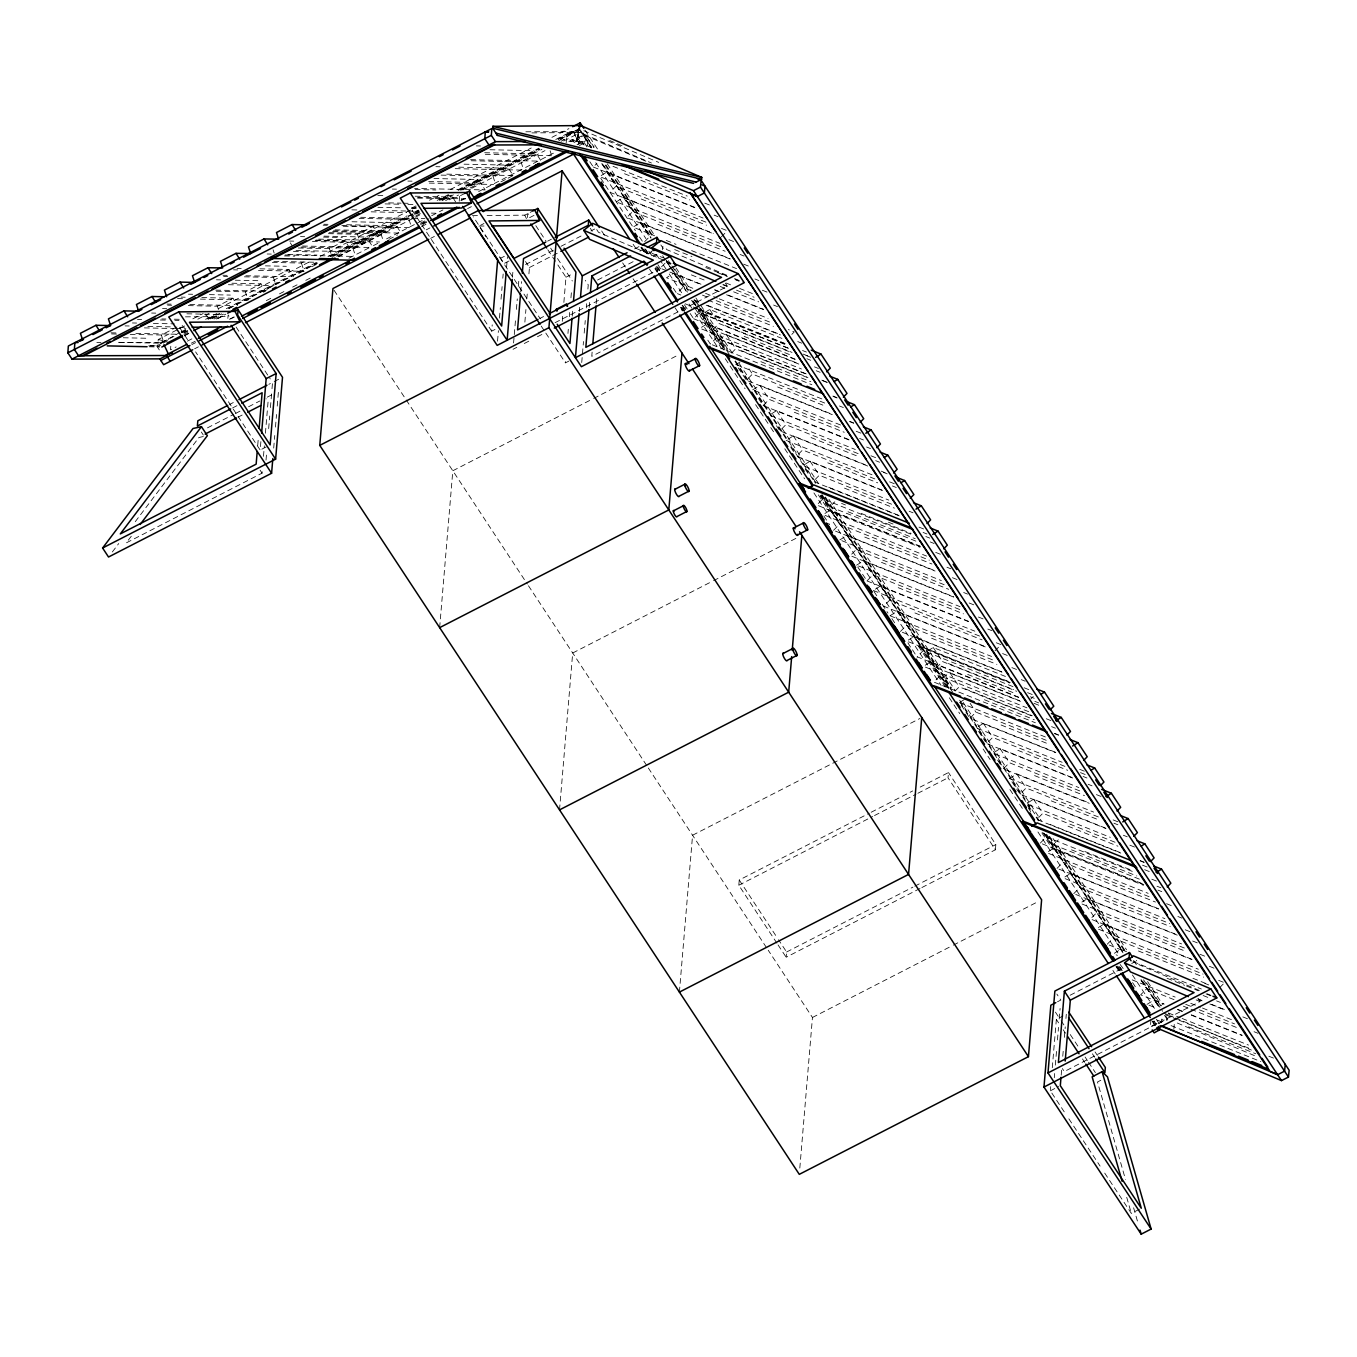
<?xml version="1.0" encoding="UTF-8"?>
<svg xmlns="http://www.w3.org/2000/svg" width="1357" height="1357" viewBox="0 0 1357 1357"><rect width="100%" height="100%" fill="white"/><g stroke="black" fill="none" stroke-linecap="round" stroke-linejoin="round"><path stroke-width="0.75" stroke-dasharray="5 3.75" d="M587.242 145.352L587.649 139.754L581.135 129.916M184.637 325.968L158.26 339.504L157.666 346.697L163.315 343.796M170.795 346.239L170.49 349.835L176.139 346.934M227.84 318.403L228.146 314.909L230.419 318.369M257.728 445.266L258.254 438.956M260.883 441.636L260.188 450.049L195.612 351.887M131.29 536.219L126.218 542.919L262.071 473.152L262.41 468.962M263.479 456.359L264.361 445.859M265.412 433.256L268.058 401.757L266.091 398.754M266.023 460.074L266.549 453.781M268.669 428.591L269.721 415.988M270.433 407.592L271.841 390.799M272.011 388.713L272.536 382.403L268.805 384.336M273.707 448.081L274.759 435.495M275.471 427.099L276.523 414.496M277.235 406.099L278.456 391.41M459.209 201.26L459.65 196.036L461.923 199.496M439.651 627.629L452.814 470.76L591.822 399.382M495.017 329.446L491.692 331.159L492.218 324.849M497.527 341.184L498.409 330.684M499.461 318.098L500.343 307.598M501.038 299.202L502.107 286.615M502.802 278.219L503.159 274.012M506.585 267.244L507.467 256.744M512.42 277.303L513.133 268.907M513.574 342.965L514.116 336.672M514.286 334.568L515.694 317.775M516.406 309.379L517.288 298.896M518.34 286.293L519.053 277.897M520.715 292.128L521.597 281.628M524.871 322.118L525.922 309.515M526.804 299.015L527.517 290.619M528.925 273.826L529.451 267.516L525.498 261.528M578.574 128.525L576.335 141.416L579.592 130.018L558.88 140.653M579.269 126.863L576.504 141.671L580.05 126.659M562.273 321.321L562.799 315.028M563.867 302.424L565.971 277.218L556.896 263.479M568.804 361.132L565.479 362.845L565.835 358.638M567.955 333.466L568.295 329.259M569.363 316.673L569.719 312.466M570.941 297.777L571.653 289.38M572.23 316.198L572.756 309.888M579.32 311.533L579.66 307.327M581.729 362.506L583.493 341.506M584.188 333.11L585.257 320.523M586.309 307.92L586.665 303.731M587.903 289.041L588.243 284.834L585.274 280.339M589.175 307.445L589.701 301.152M592.11 352.142L591.771 356.331L727.454 286.344L725.469 283.342M596.181 303.832L596.707 297.539M559.525 809.875L572.688 653.005L711.696 581.61M662.589 249.824L662.894 246.329M679.399 992.103L692.579 835.233L919.859 718.515M776.916 943.183L738.802 885.239L739.243 880.014L869.311 813.216M919.995 888.513L786.161 957.245L786.602 952.003L778.511 939.722M799.816 1168.072L812.453 1017.479L768.232 950.239M921.878 887.546L995.393 849.787L948.034 777.798L948.475 772.557L920.199 787.077M995.393 849.787L995.834 844.563L948.475 772.557M1064.227 1111.824L1050.352 1090.824L1050.708 1086.618M1052.286 1067.722L1056.357 1019.412L1062.989 1015.986M1054.287 1077.729L1054.626 1073.523M1055.339 1065.126L1056.747 1048.333M1057.459 1039.937L1058.511 1027.351M1059.206 1018.954L1060.088 1008.455M1061.191 1075.185L1061.717 1068.875M1062.768 1056.289L1063.481 1047.875M1064.363 1037.376L1065.245 1026.876M1065.94 1018.479L1066.297 1014.273M1161.287 1022.72L1161.592 1019.124L1167.105 1020.464M1173.822 1029.42L1174.433 1022.245M566.157 142.943L566.921 135.513L579.66 129L658.722 162.399M1151.024 1019.565L1150.261 1026.995L1156.876 1023.059L1153.501 1021.55M112.343 551.96L118.721 543.546M135.276 521.665L198.953 437.48L204.008 436.394M589.837 161.754L593.314 167.013L596.927 163.315M705.877 222.141L616.061 186.146L610.022 192.304L711.543 232.997M720.635 246.652L632.786 211.438L626.747 217.595L730.219 259.068M644.677 241.648L649.511 236.729L640.216 222.667L633.074 227.145L654.549 235.745M665.015 263.241L660.197 268.16L668 271.298M721.313 236.915L726.131 231.996M690.764 290.432L682.944 287.311L676.922 293.451L680.824 295.029M690.17 313.501L693.631 318.742L699.669 312.585L789.469 348.596M781.937 338.419L709.711 309.464L702.553 313.925L712.968 329.666L719.006 323.509L791.233 352.464M806.194 373.887L716.394 337.876L710.356 344.033L706.895 338.792M807.958 377.755L735.715 348.8L729.676 354.957L719.278 339.216L726.436 334.755L798.662 363.71M824.683 403.046L752.44 374.091L746.401 380.248L736.003 364.507L741.363 361.166M791.81 334.382L794.235 331.922L788.366 329.564M758.495 398.534L763.126 405.539L769.165 399.382L841.391 428.337M858.116 453.628L785.89 424.673L779.851 430.831L776.374 425.572M874.841 478.919L802.598 449.964L796.576 456.122L882.474 490.555M891.566 504.21L819.323 475.255L813.284 481.396L899.199 515.847M910.7 534.115L822.851 498.901L816.812 505.041L920.283 546.532M821.918 494.457L830.009 506.687L834.843 501.768M833.537 530.333L839.576 524.192L929.375 560.187M944.15 584.697L856.301 549.466L850.262 555.624L953.734 597.114M857.726 566.938L866.987 580.915L873.009 574.757L960.875 609.988M979.55 636.06L889.734 600.048L883.695 606.206L985.216 646.899M900.42 631.497L906.459 625.34L994.308 660.571M1012.984 686.642L923.184 650.631L917.145 656.788L1018.666 697.481M1005.452 676.465L933.226 647.51L926.068 651.971L936.466 667.712L942.504 661.554L1016.698 691.29M1028.691 711.696L939.909 675.922L933.87 682.079L1035.391 722.772M1031.473 715.801L959.229 686.846L953.191 693.003L942.793 677.262L949.934 672.784L1020.227 700.975M994.986 650.817L1001.025 644.66L995.156 642.319M1046.23 740.311L975.954 712.137L969.916 718.277L1055.814 752.728M1064.906 766.383L992.679 737.428L986.641 743.568L1072.539 778.019M1030.845 698.94L1033.254 696.48M1079.68 790.894L1009.387 762.719L1003.366 768.859L1089.264 803.31M1098.356 816.965L1026.113 787.993L1020.074 794.15L1009.676 778.426L1016.834 773.948L1089.06 802.903M1115.064 842.256L1042.838 813.284L1036.799 819.441L1120.746 853.095M1040.327 843.087L1046.366 836.93L1132.264 871.381M1046.586 834.25L1053.524 844.733L1058.358 839.813M1057.052 868.378L1063.091 862.221L1150.94 897.452M1073.777 893.669L1079.799 887.512L1169.615 923.523M1184.373 948.034L1096.524 912.803L1090.485 918.96L1192.006 959.653M1107.21 944.251L1113.249 938.094L1203.048 974.105M1174.026 999.634L1146.699 988.676L1140.66 994.834L1164.085 1004.214M1219.706 987.625L1223.319 983.944M818.373 494.898L828.839 510.724L829.67 510.062L920.097 546.142M945.337 686.913L918.57 646.441L919.401 645.779L1008.607 681.553M1041.888 832.927L1052.353 848.77L1053.168 848.108L1042.702 832.265M1157.029 1023.483L1156.198 1024.145L1153.874 1020.634M591.465 147.574L572.23 139.449L567.718 142.146M574.723 142.248L583.289 135.463L586.665 136.989L593.671 147.591M586.665 136.989L594.23 147.15M694.631 207.316L606.783 172.102L599.624 176.563L703.096 218.036M616.349 201.854L623.491 197.376L713.307 233.387M655.16 249.077L649.782 252.436L663.454 257.915M700.992 284.207L673.666 273.249L666.508 277.727L693.834 288.685M794.948 359.062L707.099 323.831L699.958 328.292L801.478 369.002M752.728 389.798L759.869 385.337L832.112 414.292M848.82 439.583L776.594 410.628L769.436 415.089L855.351 449.523M787.959 439.261L793.319 435.902L867.496 465.655M804.667 464.552L810.044 461.193L882.271 490.165M824.92 513.489L830.28 510.13L839.576 524.192M839.864 539.899L847.005 535.421L934.854 570.652M856.572 565.174L863.731 560.712L953.53 596.724M876.775 595.723L873.297 590.465L880.456 586.003L968.304 621.218M894.653 622.761L890.022 615.756L897.164 611.295L985.029 646.509M1001.737 671.8L913.889 636.586L906.747 641.047L1010.219 682.537M925.253 665.218L930.614 661.877L1020.413 697.871M968.762 716.53L959.518 702.553L964.878 699.194M1055.61 752.338L983.384 723.366L976.226 727.844L1062.141 762.278M994.749 752.015L1000.109 748.657L1072.335 777.612M1028.182 802.598L1033.542 799.239L1105.785 828.194M1048.435 851.534L1053.795 848.176L1143.595 884.187M1158.369 908.681L1070.52 873.467L1063.362 877.928L1164.883 918.638M1081.868 902.1L1087.245 898.758L1175.094 933.972M1191.819 959.263L1103.953 924.049L1096.812 928.51L1198.333 969.22M1126.531 951.681L1120.678 949.34L1113.537 953.801L1117.439 955.362M1146.97 1004.384L1154.129 999.922L1163.882 1003.824M480.666 225.211L483.974 223.498M487.112 215.526L524.786 215.152L534.726 210.03M534.013 215.373L527.364 218.799L527.805 213.558L530.095 217.018M565.971 277.218L572.62 273.809M634.55 248.891L640.148 246.007M639.876 251.147L643.574 249.247M597.572 280.034L634.906 260.765M647.967 254.03L651.699 252.114M653.209 256.32L656.907 254.421M1057.476 1001.771L1060.801 1000.058L1056.849 994.07M1070.13 995.241L1124.241 967.337M1131.704 963.487L1135.436 961.553M1198.027 998.565L1199.995 1001.551L1064.312 1071.555L1062.344 1068.57M1050.352 1090.824L1058.647 1086.533M1100.815 1080.291L1097.508 1081.987L1125.462 1179.386M1104.717 1173.11L1131.331 1213.379L1139.626 1209.104M130.221 334.348L161.364 335.009L176.919 327.02M192.83 318.844L203.194 313.518M188.318 305.613L217.374 306.224L232.946 298.235L237.526 305.562M216.323 291.212L245.396 291.84L260.951 283.834L265.531 291.161L260.307 293.858M244.345 276.828L273.402 277.439L288.956 269.449L293.553 276.777M272.35 262.427L301.407 263.054L304.867 261.273M298.286 247.992L329.412 248.67L344.983 240.664L349.563 247.992M328.377 233.658L357.434 234.269L372.988 226.28L377.585 233.608M187.537 339.606L179.48 327.342L182.788 325.646M415.954 205.908L410.967 208.452L415.191 208.418M197.817 319.183L209.131 313.382M218.545 308.548L310.838 261.155M320.252 256.32L410.679 209.877M412.562 208.91L416.328 206.976M429.507 200.208L438.922 195.374M450.236 189.573L531.232 147.981M551.943 137.328L568.905 128.627M160.737 343.168L179.26 332.838M181.143 331.871L186.791 328.971M205.602 319.319L216.899 313.518M226.314 308.684L316.69 262.274M327.987 256.473L407.049 215.865M414.58 211.997L418.346 210.064M437.175 200.395L448.472 194.594M457.886 189.759L538.831 148.184M555.776 139.483L570.839 131.748L573.519 131.646L581.101 143.113L587.649 139.754M162.619 342.201L173.917 336.4M181.448 332.533L187.096 329.632M207.808 318.997L217.222 314.162M228.502 308.361L316.995 262.919M330.175 256.151L418.651 210.708M439.363 200.073L448.777 195.238M458.191 190.404L539.136 148.829M557.964 139.16L571.144 132.392L573.621 132.308L579.168 144.012L576.708 144.113M150.254 345.781L156.564 345.764L161.466 343.253M160.431 342.507L168.743 339.504M181.923 332.736L185.688 330.803M208.283 319.2L219.58 313.399M228.994 308.565L317.47 263.122M330.65 256.354L419.143 210.929M439.855 200.293L449.269 195.459M460.549 189.658L539.628 149.049M558.456 139.381L580.05 128.287M163.196 343.067L168.845 340.166M183.907 332.431L187.673 330.497M210.267 318.895L219.681 314.061M246.041 300.525L251.69 297.624M262.987 291.823L268.635 288.922M298.761 273.452L304.409 270.552M311.94 266.684L317.572 263.784M332.635 256.049L407.948 217.374M415.479 213.507L419.245 211.573M441.839 199.971L451.253 195.137M460.668 190.302L539.73 149.711M560.441 139.076L573.621 132.308M184.026 333.144L187.809 331.21M212.286 318.641L221.7 313.806M333.89 256.049L413.834 215.135M415.717 214.169L419.483 212.235M442.094 200.632L453.391 194.831M462.805 189.98L541.918 149.355M183.941 334.45L187.707 332.516M214.067 318.98L223.481 314.145M336.468 256.1L385.422 230.944L385.88 231.911L338.809 256.1M301.05 247.076L352.939 248.178L368.493 240.189L373.09 247.517M329.056 232.675L380.944 233.794L396.515 225.805L401.095 233.133M359.147 218.341L408.966 219.41L414.139 216.73M415.87 215.848L422.79 212.303M445.622 200.565L452.526 197.019L456.206 202.871M470.167 187.961L480.548 182.618L485.127 189.946L414.564 188.436M441.093 175.121L492.981 176.223L508.553 168.234L513.133 175.562L507.908 178.242M471.184 160.771L521.003 161.839L536.558 153.85L541.155 161.178M561.12 141.23L564.563 139.449L560.424 139.364M184.399 335.433L190.048 332.533M216.408 318.98L225.822 314.145M184.247 335.891L189.878 332.991M218.07 318.522L225.584 314.654M338.317 256.761L413.478 218.172M415.361 217.205L420.992 214.304M449.167 199.835L458.564 195.018M471.727 188.267L544.988 150.627M563.783 140.975L576.929 134.224M464.925 193.356L456.614 197.613L416.972 197.952M229.367 319.285L237.662 315.028M460.871 200.412L464.179 198.699M187.402 341.15L193.033 338.249M230.622 318.946L234.371 317.029M266.311 300.626L271.96 297.726M279.474 293.875L285.106 290.975M292.62 287.107L298.252 284.224M305.766 280.356L311.415 277.456M348.986 258.169L371.53 246.584M373.412 245.617L379.044 242.733M386.558 238.866L424.147 219.563M431.662 215.712L442.925 209.928M461.719 200.276L465.485 198.343M478.631 191.591L523.717 168.438M525.6 167.471L553.792 153.002M388.899 239.392L397.618 234.914M420.399 223.21L429.1 218.731M500.937 181.821L506.161 179.141M420.449 224.346L426.098 221.445M422.587 223.447L426.352 221.513M577.013 144.758L583.561 141.399L587.106 147.234M191.354 343.168L195.171 341.302M191.846 344.576L195.612 342.642M421.518 226.619L427.167 223.718M579.422 145.538L584.324 143.011M194.628 348.783L198.393 346.849M426.2 229.859L429.965 227.925M467.605 208.588L471.371 206.654M430.61 238.357L434.376 236.44M501.004 258.051L504.329 256.337M229.57 404.471L233.302 402.554M274.199 381.554L279.186 378.993M509.028 260.968L504.041 263.529L473.305 216.798M547.634 241.139L551.366 239.222M232.539 407.965L238.086 405.115M207.468 427.862L233.625 414.428M235.49 413.478L241.105 410.594M248.568 406.761L259.781 401.01M267.244 397.16L274.725 393.326M525.532 264.53L553.554 250.146M561.018 246.295L583.442 234.795M590.923 230.944L594.654 229.028M238.459 416.955L242.157 415.055M529.451 267.516L559.05 252.317M261.85 449.184L268.482 445.775M539.865 318.454L543.58 316.537M555.098 322.678L659.298 269.161L657.331 266.159M513.048 349.275L516.796 347.341M524.294 343.491L529.925 340.607M537.423 336.757L543.037 333.873M593.688 398.415L678.229 355.008M713.578 580.66L798.103 537.253M871.194 812.249L912.65 790.961M738.802 885.239L872.636 816.507M874.519 815.54L915.992 794.252M917.875 793.285L948.034 777.798M786.602 952.003L912.888 887.156M914.771 886.189L995.834 844.563M812.453 1017.479L951.461 946.1M953.326 945.134L1037.868 901.727M645.898 161.229L583.561 134.903L570.822 141.416L566.921 135.513M472.457 215.678L478.75 215.61M479.004 226.059L485.348 226.008M531.859 132.901L580.118 132.494L651.428 163.01M185.468 316.843L225.109 316.503M179.48 327.342L185.79 327.291M525.888 131.782L573.519 131.646M96.856 342.592L100.995 342.575M119.62 342.524L163.094 342.405M568.871 141.433L583.561 141.399M476.358 145.894L480.514 145.979M489.979 149.745L533.963 150.695M484.67 152.73L536.558 153.85M485.314 154.308L551.722 155.733M470.574 159.668L539.068 161.127M464.06 164.18L505.957 165.079M435.902 166.674L440.058 166.775M458.734 167.165L508.553 168.234M455.223 168.658L521.648 170.083M446.724 174.137L513.133 175.562M433.952 178.53L477.935 179.48M407.897 181.075L412.053 181.16M428.659 181.516L480.548 182.618M429.287 183.093L493.643 184.467M392.343 189.064L396.481 189.149M415.174 189.556L435.919 189.997M377.806 195.425L384.031 195.544M415.174 196.222L452.526 197.019M417.888 197.834L465.621 198.868M388.628 202.871L401.078 203.143M403.148 203.194L411.459 203.363M385.083 203.906L399.603 204.212M407.914 204.398L414.139 204.517M377.925 207.316L403.063 207.842M411.442 208.028L419.822 208.215M351.87 209.86L358.095 209.979M374.702 210.335L405.845 211.014M407.914 211.047L418.295 211.268M371.19 211.828L406.472 212.591M414.784 212.761L418.94 212.845M431.39 213.117L435.546 213.202M360.623 217.273L410.425 218.341M412.511 218.375L424.962 218.647M352.023 221.751L393.903 222.65M323.865 224.244L328.021 224.329M346.697 224.736L396.515 225.805M323.17 225.211L327.325 225.296M341.862 225.618L372.988 226.28M343.185 226.229L409.61 227.637M335.043 229.859L385.422 230.944M333.415 230.792L385.88 231.911M332.601 231.657L399.026 233.082M324.001 236.135L365.898 237.034M300.491 236.61L304.68 236.712M323.526 237.119L342.388 237.509M318.691 239.12L368.493 240.189M315.927 240.053L344.983 240.664M315.18 240.613L379.519 241.987M289.584 241.054L293.74 241.139M312.415 241.529L360.148 242.564L357.434 234.269M302.526 246.007L368.934 247.432M295.996 250.536L337.893 251.418M293.417 251.452L314.366 251.91M267.159 253.996L271.315 254.081M287.905 254.438L316.978 255.065M285.089 254.963L351.514 256.388M284.41 255.93L294.774 256.151M273.826 261.358L317.402 262.291M265.412 265.853L286.361 266.294M237.068 268.347L241.224 268.432M259.899 268.822L288.956 269.449M233.557 269.822L237.712 269.924M258.475 270.365L304.138 271.332M222.972 275.267L227.128 275.352M245.804 275.759L289.397 276.692M223.583 276.387L227.739 276.472M216.458 279.796L220.648 279.881M235.304 280.187L258.356 280.695M231.894 283.223L260.951 283.834M228.383 284.716L274.046 285.682M215.729 290.11L263.462 291.127M188.453 294.181L192.643 294.265M209.385 294.622L230.334 295.08M181.058 297.115L185.197 297.217M201.803 297.573L232.946 298.235M177.546 298.608L183.772 298.744M200.378 299.1L248.11 300.118L245.396 291.84M166.962 304.053L171.118 304.138M189.793 304.545L233.37 305.478M167.573 305.155L171.711 305.257M162.535 308.616L166.724 308.701M151.611 313.043L155.75 313.128M186.893 313.806L220.105 314.519M161.771 318.929L165.927 319.014M174.239 319.2L180.464 319.319M137.481 319.506L141.637 319.59M160.313 319.998L166.538 320.133M174.832 320.303L178.988 320.388M132.426 322.966L136.616 323.051M153.375 323.407L174.324 323.865M125.031 325.901L129.186 325.985M147.862 326.392L170.694 326.884M144.351 327.885L173.408 328.496M175.477 328.547L185.858 328.767M110.935 332.821L117.16 332.957M135.853 333.364L177.36 334.246M111.545 333.941L117.771 334.076M123.266 337.757L146.319 338.249M118.415 342.32L162.009 343.253M148.744 345.798L159.244 346.018M149.202 346.781L159.702 347.002M158.26 339.504L165.605 341.302M613.008 166.334L687.202 196.07M704.758 203.126L710.627 205.467M624.508 173.73L689.78 199.903M714.155 215.135L718.057 216.713M593.314 167.013L694.818 207.706M721.483 228.417L727.352 230.758M641.233 199.021L706.505 225.194M728.913 239.646L734.782 242.004M618.3 202.634L719.821 243.327M740.159 254.488L744.06 256.049M657.958 224.312L725.147 251.249M640.216 222.667L730.015 258.678M743.687 264.157L751.49 267.295M666.253 240.443L676.023 244.362M691.629 250.621L736.546 268.618M754.933 278.982L758.834 280.56M674.683 249.603L691.951 256.524M705.742 267.533L727.216 276.133M735.036 279.271L738.937 280.831M762.363 290.228L768.215 292.569M717.666 272.621L727.42 276.54M735.223 279.661L739.141 281.221M725.927 282.951L731.779 285.309M739.599 288.43L753.254 293.909M666.236 262.02L672.088 264.361M722.84 284.716L726.741 286.276M736.512 290.194L754.085 297.234M773.609 305.054L777.51 306.631M691.392 274.894L706.76 281.052M720.194 286.446L725.961 288.753M733.628 291.823L758.597 301.831M714.664 289.686L720.516 292.043M728.319 295.164L763.465 309.26M669.951 272.079L701.196 284.597M714.851 290.076L718.769 291.653M726.572 294.774L763.669 309.65M705.555 293.366L717.276 298.065M719.227 298.845L768.028 318.42M702.468 295.131L708.337 297.471M716.14 300.609L772.761 323.305M708.117 300.185L773.388 326.358M694.292 300.101L698.193 301.678M707.947 305.579L778.24 333.771M797.763 341.591L801.665 343.151M694.479 300.508L698.397 302.068M706.2 305.189L780.394 334.942M699.771 309.294L785.092 343.508M802.547 350.513L806.431 352.057M685.183 303.798L696.904 308.497M698.855 309.277L784.753 343.711M698.94 309.956L786.212 344.949M803.14 354.075L810.943 357.213M702.553 313.925L788.451 348.359M806.024 355.415L813.844 358.536M724.842 325.476L792.03 352.413M806.855 358.723L810.757 360.3M744.162 336.383L792.166 355.636M814.471 366.882L818.39 368.442M693.631 318.742L795.151 359.452M816.236 370.749L820.137 372.327M712.968 329.666L798.866 364.1M821.816 380.147L827.668 382.504M719.278 339.216L805.176 373.65M822.749 380.706L830.552 383.827M741.567 350.768L806.838 376.941M760.887 361.674L810.808 381.69M712.306 344.814L811.876 384.743M832.961 396.04L836.862 397.601M833.147 396.431L837.065 398.008M736.003 364.507L821.901 398.941M839.474 405.997L843.375 407.558M777.612 386.966L825.599 406.218M849.686 421.332L853.587 422.892M748.352 381.029L832.299 414.682M849.872 421.722L853.774 423.299M754.679 390.579L840.577 425.012M856.199 431.272L862.051 433.629M794.337 412.257L844.241 432.272M859.609 438.43L863.442 439.973M763.126 405.539L849.024 439.973M866.597 447.013L870.499 448.573M870.957 455.782L878.776 458.92M875.689 460.668L879.59 462.245M811.045 437.548L859.049 456.8M881.168 471.133L885.069 472.694M781.802 431.611L867.7 466.045M883.322 472.304L887.224 473.864M786.161 440.38L874.027 475.595M889.632 481.854L895.501 484.212M892.414 485.959L896.315 487.536M827.77 462.839L877.691 482.855M804.837 466.452L888.784 500.105M909.139 511.25L913.04 512.81M844.495 488.13L894.416 508.146M828.703 487.265L898.996 515.456M918.994 527.11L924.846 529.451M923.082 532.436L926.984 533.996M925.847 536.541L929.766 538.101M841.561 503.396L845.462 504.974M888.411 522.191L894.263 524.531M861.22 513.421L911.141 533.437M930.223 541.935L934.125 543.512M848.023 511.776L915.212 538.712M830.009 506.687L915.907 541.138M935.702 552.401L941.571 554.742M828.839 510.724L919.995 547.261M825.09 515.389L926.61 556.082M946.949 567.226L950.85 568.804M864.748 537.067L931.937 564.003M952.427 577.692L958.279 580.033M835.488 531.113L935.058 571.043M841.815 540.68L941.368 580.592M963.674 592.517L967.575 594.095M881.473 562.358L948.662 589.294M969.152 602.983L975.004 605.324M858.523 565.971L960.044 606.664M978.448 617.028L984.3 619.386M898.181 587.649L963.453 613.822M987.828 629.054L991.73 630.615M866.987 580.915L968.508 621.625M873.297 590.465L974.818 631.175M914.906 612.94L982.095 639.876M1002.602 653.565L1008.455 655.906M890.022 615.756L991.543 656.466M1011.881 667.61L1017.733 669.951M931.631 638.231L996.903 664.387M1021.261 679.636L1025.18 681.197M902.371 632.277L1001.941 672.19M1024.128 687.762L1029.946 690.102M918.57 646.441L1009.727 682.995M1027.588 692.664L1035.391 695.802M948.356 663.522L1013.628 689.678M1030.353 696.769L1034.271 698.329M967.677 674.429L1015.681 693.681M1034.865 701.365L1038.716 702.909M1034.085 703.35L1041.888 706.488M936.466 667.712L1020.413 701.365M925.423 667.118L1026.927 707.828M1046.264 718.735L1052.116 721.093M965.064 688.813L1032.27 715.75M984.402 699.72L1034.322 719.736M1051.59 726.657L1055.441 728.2M1054.508 733.306L1058.426 734.866M1054.711 733.696L1058.613 735.257M959.518 702.553L1045.416 736.987M1001.127 725.011L1049.114 744.247M1079.697 769.317L1085.566 771.675M1080.528 772.642L1086.38 774.983M1017.835 750.302L1067.755 770.318M1083.123 776.475L1086.957 778.002M1088.161 784.278L1092.063 785.839M994.902 753.915L1078.849 787.569M1096.422 794.608L1102.291 796.966M1034.56 775.593L1084.48 795.609M1009.676 778.426L1093.623 812.08M1113.147 819.899L1120.95 823.037M1113.961 823.224L1117.88 824.785M1051.285 800.884L1099.289 820.12M1123.359 835.25L1127.26 836.811M1022.025 794.931L1105.989 828.584M1028.352 804.497L1110.348 837.371M1129.872 845.19L1135.724 847.531M1068.01 826.176L1117.931 846.191M1050.267 824.53L1120.56 852.705M1140.067 860.542L1143.985 862.102M1140.27 860.932L1144.172 862.492M1142.492 865.155L1148.361 867.496M1144.63 869.701L1152.449 872.822M1084.735 851.467L1132.722 870.702M1151.788 879.2L1157.64 881.541M1071.538 849.821L1136.81 875.977M1053.524 844.733L1139.422 879.166M1156.995 886.223L1160.897 887.783M1042.278 843.867L1143.798 884.577M1157.894 890.09L1161.779 891.651M1052.353 848.77L1143.493 885.307M1048.605 853.417L1148.158 893.347M1166.562 903.711L1174.365 906.832M1088.246 875.112L1155.452 902.049M1177.893 916.518L1181.794 918.078M1059.003 869.159L1158.573 909.071M1185.238 929.782L1191.09 932.123M1104.971 900.403L1170.243 926.56M1192.667 941.012L1198.519 943.369M1075.728 894.45L1177.248 935.143M1082.038 903.999L1181.608 943.929M1199.995 954.293L1207.815 957.414M1121.696 925.695L1185.051 951.087M1209.375 966.303L1215.244 968.661M1218.671 980.365L1224.523 982.705M1138.421 950.969L1203.693 977.142M1192.922 978.295L1206.577 983.774M1109.161 945.032L1124.783 951.291M1204.829 983.384L1208.731 984.945M1133.061 961.621L1201.386 989.016M1167.071 978.261L1184.627 985.301M1186.595 986.081L1198.299 990.78M1206.102 993.918L1211.971 996.259M1203.133 995.512L1208.9 997.819M1216.567 1000.889L1220.418 1002.433M1197.926 998.888L1201.827 1000.448M1211.597 1004.367L1227.203 1010.626M1242.825 1016.885L1248.677 1019.243M1198.129 999.278L1202.031 1000.838M1209.833 1003.976L1225.456 1010.236M1132.213 979.873L1175.162 997.09M1190.767 1003.349L1200.538 1007.267M1202.489 1008.047L1233.717 1020.583M1185.73 1004.333L1191.599 1006.673M1199.401 1009.812L1234.548 1023.89M1254.072 1031.727L1257.973 1033.288M1183.372 1006.182L1189.139 1008.488M1191.056 1009.252L1239.06 1028.487M1177.554 1009.303L1183.406 1011.66M1191.225 1014.782L1241.977 1035.137M1177.757 1009.693L1183.609 1012.051M1191.412 1015.172L1242.181 1035.527M1148.921 1005.164L1156.741 1008.302M1168.445 1012.984L1180.166 1017.682M1182.117 1018.462L1248.491 1045.077M1165.358 1014.748L1177.079 1019.446M1179.029 1020.227L1251.273 1049.182M1268.829 1056.221L1274.698 1058.579M1188.579 1026.842L1255.785 1053.778M1157.385 1020.125L1161.287 1021.685M1171.04 1025.604L1260.857 1061.598M1163.763 1013.051L1173.5 1017.173M1175.45 1017.987L1251.442 1050.081M1177.299 1023.025L1254.445 1055.61M726.809 275.234L666.745 249.586L664.76 246.601M734.561 278.541L744.247 282.68M723.586 284.682L727.454 286.344M1199.367 990.457L1139.286 964.81L1136.318 960.315M1207.119 993.765L1210.987 995.41M1196.145 999.905L1199.995 1001.551M609.649 140.483L615.484 142.977M617.435 143.808L623.27 146.319M664.472 260.544L598.505 232.301L596.537 229.299M666.423 261.375L672.241 263.869M583.561 134.903L587.225 136.548M709.711 309.464L719.006 323.509M726.436 334.755L735.715 348.8M748.962 368.816L752.44 374.091M759.869 385.337L769.165 399.382M776.594 410.628L785.89 424.673M793.319 435.902L802.598 449.964M810.044 461.193L819.323 475.255M933.226 647.51L942.504 661.554M949.934 672.784L959.229 686.846M970.153 703.35L975.954 712.137M983.384 723.366L992.679 737.428M1000.109 748.657L1009.387 762.719M1016.834 773.948L1026.113 787.993M1033.542 799.239L1042.838 813.284M585.02 130.136L597.843 149.558M607.19 163.705L655.041 236.118M660.876 244.955L663.217 248.484M676.057 267.923L691.222 290.89M695.887 297.963L732.068 352.718M739.073 363.32L818.441 483.448M828.957 499.342L955.006 690.119M963.182 702.485L1041.379 820.849M1053.049 838.524L1126.581 949.815M1133.587 960.417L1137.081 965.709M1147.581 981.603L1162.762 1004.57M1168.598 1013.408L1170.938 1016.936M605.9 164.825L652.598 235.49M674.785 269.059L688.796 290.262M695.802 300.864L728.488 350.343M735.494 360.945L816.032 482.871M825.378 497.001L951.461 687.829M959.636 700.195L1039.021 820.34M1049.521 836.251L1125.394 951.087M1146.411 982.892L1161.592 1005.876M605.341 165.266L652.038 235.931M668.39 260.68L670.731 264.208M671.885 265.972L688.236 290.703M694.072 299.541L696.412 303.086M697.566 304.85L727.929 350.785M734.934 361.386L786.297 439.125M790.961 446.199L815.489 483.296M824.819 497.442L950.901 688.27M960.247 702.4L1031.456 810.18M1036.12 817.253L1038.461 820.781M1048.961 836.692L1124.851 951.528M1143.527 979.805L1161.032 1006.317M790.792 447.369L795.423 454.358M805.193 469.166L809.824 476.154M978.55 731.338L985.487 741.821M997.582 760.124L1001.042 765.365M1027.554 805.464L1031.015 810.706M580.643 130.476L591.737 147.268M603.407 164.943L651.275 237.373M666.44 260.357L671.121 267.414M672.292 269.178L687.456 292.162M693.291 300.983L697.973 308.056M699.143 309.82L724.825 348.698M821.714 495.356L948.967 687.948M1028.352 808.093L1030.675 811.622M1045.857 834.589L1122.901 951.206M1142.747 981.247L1162.593 1011.287M1165.714 1016.003L1167.665 1018.954L1154.926 1025.468L1151.991 1021.041M583.289 135.463L591.465 147.828M601.965 163.739L651.004 237.95M666.168 260.917L668.509 264.445M669.68 266.209L686.014 290.958L671.952 269.822M695.361 305.088L691.849 299.795L697.617 308.684M696.531 306.852L724.553 349.258L698.787 310.448M1045.585 835.166L1122.629 951.783M1141.305 980.042L1159.998 1008.319M579.744 130.255L591.415 147.93M601.914 163.824L650.936 238.018M662.606 255.676L670.782 268.041M1044.279 833.334L1122.476 951.698M1141.152 979.958L1159.828 1008.234M1164.493 1015.29L1169.157 1022.364M606.783 172.102L616.061 186.146M623.491 197.376L632.786 211.438M673.666 273.249L682.944 287.311M691.544 300.304L697.345 309.074M707.099 323.831L716.394 337.876M820.527 495.39L822.851 498.901M847.005 535.421L856.301 549.466M863.731 560.712L873.009 574.757M880.456 586.003L889.734 600.048M897.164 611.295L906.459 625.34M913.889 636.586L923.184 650.631M930.614 661.877L939.909 675.922M1044.042 833.419L1046.366 836.93M1053.795 848.176L1063.091 862.221M1070.52 873.467L1079.799 887.512M1087.245 898.758L1096.524 912.803M1103.953 924.049L1113.249 938.094M1120.678 949.34L1123.002 952.851M1140.881 979.89L1146.699 988.676M1154.129 999.922L1158.776 1006.945M698.21 311.262L723.807 349.97M820.357 495.983L829.67 510.062M919.401 645.779L947.322 688.016M695.072 308.412L721.822 348.868M577.098 134.479L584.104 145.063M595.774 162.721L645.932 238.662M656.432 254.556L662.267 263.377M663.437 265.141L668.102 272.214M669.272 273.978L682.096 293.4M689.102 303.985L693.766 311.058M694.937 312.822L718.26 348.138M725.266 358.723L745.095 388.747M755.595 404.64L769.606 425.827M770.759 427.591L775.441 434.664M784.77 448.777L788.264 454.086M789.435 455.85L804.599 478.8M813.929 492.93L941.096 685.387M949.272 697.752L952.767 703.045M953.937 704.826L959.772 713.646M983.096 748.962L990.101 759.564M1009.93 789.57L1022.771 808.993M1037.935 831.96L1119.593 955.549M1132.433 974.971L1154.586 1008.522M600.778 178.31L604.255 183.551M605.409 185.298L635.381 230.639M639.503 237.017L643.472 242.869M648.833 251.147L652.327 256.439M657.874 264.666L661.656 270.569M673.326 288.227L677.991 295.283M684.386 304.765L689.017 311.754M823.835 516.016L829.67 524.837M882.169 604.289L887.987 613.127M907.901 642.794L911.327 648.442M912.515 649.799L917.162 657.263M1120.153 964.505L1123.935 969.543M1132.569 982.587L1137.183 989.575M1156.317 1019.243L1160.998 1026.316M645.559 249.162L649.053 254.454M657.229 266.82L659.57 270.365M682.91 305.698L686.421 311.007M1119.525 966.523L1121.866 970.051M644.863 248.891L648.358 254.166M656.5 266.481L659.994 271.756M682.096 305.189L685.573 310.465M1119.796 967.185L1122.137 970.713M572.23 139.449L574.181 142.4M644.049 249.552L647.526 254.828M655.668 267.142L657.992 270.654M682.435 307.615L684.759 311.126M1117.812 966.099L1121.306 971.375M642.166 247.636L646.848 254.709M681.859 307.717L684.199 311.245M1117.303 966.761L1120.814 972.07M641.284 247.161L645.949 254.217M655.295 268.364L657.636 271.892M680.977 307.225L683.317 310.77M1116.421 966.286L1119.932 971.595M1152.619 1021.058L1156.893 1027.554M640.86 247.432L645.525 254.488M654.871 268.635L657.212 272.163M680.552 307.496L682.893 311.041M1115.997 966.557L1119.508 971.866M633.108 244.243L636.603 249.552M649.443 268.991L652.954 274.284M675.124 307.852L678.636 313.162M1112.91 970.442L1115.25 973.987M1095.065 1051.929L1097.355 1055.373M1092.419 1053.812L1094.692 1057.239M535.811 225.669L546.091 241.224M550.654 248.144L552.944 251.588M557.506 258.509L572.349 280.984M1055.424 1012.118L1059.987 1019.022M1061.123 1020.752L1065.703 1027.673M1070.266 1034.577L1079.409 1048.418M1085.108 1057.052L1087.398 1060.512M1088.535 1062.243L1095.387 1072.624M547.804 249.722L555.759 261.748M1056.357 1019.412L1058.613 1022.856M1063.159 1029.726L1065.432 1033.169M1082.462 1058.935L1084.735 1062.378M480.157 227.823L485.942 236.576M499.834 257.576L540.323 318.861M1068.858 1118.83L1100.103 1166.104M541.189 326.07L544.649 331.312M545.802 333.076L565.479 362.845M156.564 345.764L160.906 352.311M601.677 230.995L605.154 236.305M622.626 262.851L626.103 268.143M633.091 278.762L635.415 282.307M590.261 228.264L592.246 231.267M412.121 210.216L491.692 331.159M739.243 880.014L777.357 937.958M778.07 944.947L786.161 957.245M334.093 290.296L405.098 398.229M406.252 399.993L527.296 584.002M528.467 585.766L647.187 766.23M648.341 768.011L767.061 948.475M236.118 327.037L270.264 378.942M260.086 470.167L262.071 473.152M201.328 432.018L203.296 435.02M290.313 242.852L292.145 245.787M205.84 314.095L208.605 318.488M524.786 215.152L526.414 218.63M550.094 150.763L551.179 154.07M521.003 161.839L523.174 168.472M492.981 176.223L495.169 182.856M408.966 219.41L411.68 227.688M380.944 233.794L383.132 240.426M352.939 248.178L355.653 256.473M329.412 248.67L332.143 256.948M301.407 263.054L303.578 269.687M273.079 249.773L274.165 253.08M273.402 277.439L276.116 285.733M217.374 306.224L218.46 309.549M161.364 335.009L164.078 343.287M1133.604 1207.798L1137.692 1221.995M1126.717 1197.315L1131.331 1213.379M426.726 222.378L422.909 224.261L426.81 222.48M948.696 688.508L821.443 495.916L948.56 688.491"/><path stroke-width="1.5" d="M78.163 342.524L74.872 342.642L74.381 349.478L78.553 355.755L166.606 355.517L160.058 358.876L72.006 359.113L67.85 352.837L68.342 346.001L491.828 128.525L491.336 135.361L495.492 141.637L524.854 141.552M488.571 131.748L485.297 131.883L484.805 138.719L488.961 144.995L541.375 144.86M234.778 311.499L238.103 309.803L237.662 315.028L276.15 373.531L270.145 444.926L189.437 322.22L239.985 321.796L235.083 311.381L178.751 311.873L168.777 316.978L271.587 473.271L108.526 557.015L102.606 548.007L193.033 428.49L201.447 426.675L207.367 435.665L140.161 524.481M257.202 451.559L256.151 464.162L120.298 533.912L201.447 426.675M259.136 428.456L262.138 392.75L241.783 403.216M261.596 433.239L266.176 378.637L231.097 325.307M271.587 473.271L272.825 458.581M102.606 548.007L275.624 459.158L282.51 377.297L238.103 309.803M799.527 531.774L1041.616 899.793L1028.436 1056.662L799.29 1174.348L319.76 445.384L332.94 288.515L428.727 239.324M464.62 193.474L469.607 190.913L469.166 196.137L479.36 211.624M693.614 183.382L497.425 135.429L492.676 128.203L492.828 126.32L580.711 125.573L701.773 177.394L701.603 179.294L695.462 182.449M493.1 314.349L497.68 259.747L462.601 206.417M506.229 271.434L501.649 326.036L420.941 203.346L471.49 202.905L466.587 192.507L410.238 192.982L400.281 198.105L497.171 345.39L670.188 256.524L676.108 265.531L554.284 328.089M512.251 279.389L507.128 340.268L410.238 192.982M520.528 294.215L517.543 329.921L538 319.404M522.292 273.215L523.531 258.525L588.293 225.262L588.734 220.038L555.098 237.305M532.792 210.997L537.762 208.435L537.321 213.66L575.928 272.095L573.468 301.491M1028.436 1056.662L548.923 327.699L562.103 170.846L483.211 211.353M579.897 126.422L580.202 122.825L572.671 126.693M580.05 126.659L580.338 123.063L583.849 128.372M572.043 318.284L569.94 343.491L557.201 324.238M579.134 313.637L575.436 357.705L738.31 273.69L744.247 282.68L581.373 366.695L478.224 210.589L468.284 215.729L540.018 324.306M580.542 296.844L582.306 275.844L564.037 248.195M589.006 309.549L585.834 347.341L721.517 277.354L651.954 247.669L660.791 240.613L738.31 273.69M590.414 292.739L591.822 275.946L630.632 255.913M592.822 343.728L595.994 305.936M597.402 289.126L597.759 284.936L591.822 275.946M642.014 245.04L656.941 237.339L656.517 242.564L647.272 247.347M681.977 353.074L668.797 509.944L439.651 627.629M791.674 656.618L788.688 692.189L559.525 809.875M792.2 650.359L801.851 535.32M921.742 717.548L908.562 874.417L679.399 992.103M1122.103 1181.252L1092.148 1076.83L1102.088 1071.691L1107.465 1076.864L1151.126 1229.052L1141.186 1234.175L1043.974 1087.059L1050.844 1005.198L1055.831 1002.636M1151.126 1229.052L1047.994 1072.929L1054.864 991.068L1129.499 952.563L1132.467 957.058M1129.499 952.563L1129.058 957.788L1064.38 991.17L1058.375 1062.565L1194.058 992.578L1124.512 962.893L1133.349 955.82L1210.868 988.914L1216.805 997.904L1043.974 1087.059M1061.004 1077.288L1060.309 1085.685L1141.288 1208.239L1102.088 1071.691M1065.194 1061.055L1070.317 1000.16L1064.38 991.17M1158.267 1026.452L1160.218 1029.403L1281.483 1080.613L1288.455 1077.051L700.466 187.096L701.145 180.311L697.294 178.683M1285.249 1064.363L1284.57 1071.148L1277.582 1074.71L1164.018 1026.757M1288.455 1077.051L1289.15 1070.266L701.145 180.311M579.269 126.863L580.338 123.063M579.117 126.625L580.202 122.825M556.981 311.211L556.336 309.311L566.395 304.138L567.667 306.088M566.259 304.324L566.955 306.105M826.65 371.818L830.28 368.12L820.985 354.075L811.232 350.157M843.375 397.109L847.005 393.411L837.71 379.366L829.907 376.228M860.101 422.4L863.714 418.702L854.435 404.657L846.615 401.519M876.826 447.691L880.439 443.993L871.16 429.948L863.34 426.81M893.551 472.982L897.164 469.285L887.868 455.24L880.065 452.102M910.259 498.256L913.889 494.576L904.593 480.531L896.79 477.393M926.984 523.548L930.614 519.867L921.318 505.805L913.515 502.684M943.709 548.839L947.322 545.158L938.043 531.096L930.223 527.975M1050.165 709.864L1053.795 706.166L1044.5 692.121L1036.697 688.983M1066.89 735.138L1070.503 731.457L1061.225 717.412L1051.454 713.494M1083.615 760.429L1087.228 756.748L1077.95 742.686L1070.13 739.565M1100.34 785.72L1103.953 782.039L1094.658 767.977L1086.855 764.856M1117.048 811.011L1120.678 807.33L1111.383 793.268L1101.63 789.367M1133.774 836.302L1137.403 832.621L1128.108 818.559L1120.305 815.438M1150.499 861.593L1154.112 857.895L1144.833 843.85L1137.013 840.729M1167.224 886.884L1170.837 883.186L1161.541 869.142L1153.738 866.02M1047.112 731.983L932.7 686.116L798.917 483.787L799.748 483.126L910.293 527.449M1114.334 960.824L1022.432 821.833L1023.263 821.172L1135.741 866.258M647.696 264.191L589.65 239.341L583.731 230.351L592.585 223.294L670.188 256.524M1277.582 1074.71L1269.66 1071.148L690.018 192.541L707.523 219.054M1152.212 1029.946L1154.162 1032.898L1160.218 1029.403M815.625 357.417L820.985 354.075M834.131 381.605L837.71 379.366M850.856 406.879L854.435 404.657M865.783 433.29L871.16 429.948M808.195 488.198L813.555 484.839L909.224 523.191M884.306 457.462L887.868 455.24M901.014 482.753L904.593 480.531M915.958 509.163L921.318 505.805M932.683 534.454L938.043 531.096M1040.921 694.343L1044.5 692.121M1055.865 720.754L1061.225 717.412M1072.573 746.045L1077.95 742.686M1091.096 770.216L1094.658 767.977M1031.71 826.243L1037.07 822.885L1130.788 860.457M1106.023 796.627L1111.383 793.268M1122.748 821.918L1128.108 818.559M1141.254 846.09L1144.833 843.85M1156.181 872.5L1161.541 869.142M478.224 210.589L534.726 210.03L539.662 220.428L529.705 225.55L491.675 225.94M582.306 275.844L627.087 252.741M597.759 284.936L643.964 261.104M1070.317 1000.16L1129.465 969.644M1047.994 1072.929L1210.868 988.914M110.494 325.595L95.974 325.273L80.419 333.279L82.59 339.912M138.516 311.194L123.979 310.889L108.424 318.878L110.596 325.51M164.451 296.759L152.001 296.505L136.429 304.494L138.601 311.126M194.526 282.426L180.006 282.103L164.434 290.11L166.623 296.725M306.58 224.855L292.043 224.55L276.489 232.539L278.66 239.171L264.038 238.934L248.467 246.923L250.655 253.555L236.016 253.335L220.462 261.324L222.633 267.957L208.011 267.719L192.457 275.708L194.628 282.341M79.758 341.336L83.523 339.403M92.938 334.568L102.352 329.734M106.117 327.8L109.883 325.867M138.126 311.364L141.891 309.43M151.305 304.596L160.72 299.761M190.828 284.291L200.242 279.457M204.008 277.523L207.774 275.59M230.368 263.987L234.133 262.054M243.548 257.219L260.493 248.518M288.736 234.015L292.501 232.081M301.916 227.247L309.447 223.379M341.438 206.942L350.852 202.108M354.618 200.174L358.384 198.241M380.978 186.638L384.743 184.705M394.158 179.87L411.103 171.169M439.346 156.666L443.111 154.732M452.526 149.898L460.057 146.03M67.85 352.837L491.336 135.361M72.006 359.113L495.492 141.637M84.015 354.872L97.195 348.104M106.609 343.27L110.375 341.336M114.141 339.403L136.735 327.8M140.5 325.867L155.563 318.132M164.977 313.297L195.103 297.845M198.868 295.911L208.283 291.077M212.048 289.143L247.805 270.772M257.219 265.938L260.985 264.004M264.751 262.071L306.173 240.8M315.587 235.965L345.713 220.496M349.478 218.562L358.893 213.727M362.658 211.794L398.415 193.423M407.829 188.589L411.595 186.655M415.361 184.722L456.783 163.451M466.197 158.616L494.44 144.113M166.996 343.168L182.059 335.433M232.895 309.311L236.661 307.377M272.435 288.99L276.2 287.056M285.615 282.222L289.38 280.288M319.523 264.802L332.702 258.034M161.805 347.036L182.517 336.4M193.814 330.599L201.345 326.732M227.705 313.179L335.043 258.034M170.151 361.352L166.3 354.872L186.995 344.237M198.292 338.436L220.886 326.833M241.597 316.198L354.55 258.186M384.676 242.716L388.441 240.783M476.935 195.357L480.7 193.423M522.106 172.152L525.871 170.219M535.286 165.384L539.051 163.451M371.75 249.569L375.516 247.636M379.281 245.702L388.696 240.868M437.649 215.712L441.432 213.778M473.44 197.325L480.972 193.457M496.034 185.722L499.8 183.789M522.394 172.169L526.16 170.236M529.925 168.302L539.34 163.468M166.3 354.872L172.526 352.837M208.299 334.467L217.714 329.632M247.839 314.162L257.253 309.328M261.019 307.394L270.416 302.56M287.362 293.858L291.127 291.925M300.542 287.09L315.604 279.355M319.37 277.422L323.136 275.505M345.73 263.903L349.495 261.969M419.279 226.365L353.38 260.222L271.519 258.475M430.576 220.546L456.953 207.01M472.015 199.275L566.157 150.898M160.058 358.876L160.821 360.504L189.963 345.543M199.377 340.709L227.62 326.206M242.666 318.471L419.635 227.586M432.815 220.818L459.175 207.282M474.238 199.547L568.362 151.204M239.985 321.796L230.028 326.918L192.117 327.241M471.49 202.905L461.533 208.028L423.605 208.35M192.745 349.75L163.62 364.711L160.821 360.504M202.159 344.915L234.167 328.479M245.464 322.678L422.434 231.793M433.731 225.991L465.722 209.555M477.019 203.754L574.927 153.477M438.124 234.507L470.065 218.104M266.176 378.637L276.15 373.531M227.705 405.438L197.817 420.789L197.376 426.013L230.69 408.915M238.917 399.687L266.939 385.286M545.768 242.106L514.015 258.407L492.37 225.533M205.144 434.07L236.61 417.905M247.703 412.206L260.663 405.556M560.899 251.367L588.667 237.119M549.178 313.671L653.379 260.154L583.731 230.351M319.76 445.384L548.923 327.699M685.234 363.93L695.208 358.808M689.678 370.682L699.635 365.559M674.7 489.419L684.657 484.313M689.102 491.064L679.145 496.17A4.342 1.136 62.8 0 1 675.922 493.32A4.342 1.136 62.8 0 1 675.464 489.029M673.309 510.911L683.283 505.788M686.981 511.402L677.007 516.525A3.63 0.933 62.8 0 1 674.124 513.726A3.63 0.933 62.8 0 1 674.361 510.894M793.285 528.178L803.242 523.056M797.712 534.912L807.686 529.807M782.735 653.667L792.709 648.544M797.136 655.295L787.179 660.418A4.342 1.136 62.8 0 1 783.956 657.551A4.342 1.136 62.8 0 1 783.515 653.26M645.355 170.337L693.478 190.659L700.466 187.096M622.32 164.859L697.379 196.561L704.351 192.982L705.046 186.214L702.061 184.857M488.961 144.995L494.745 144.758L84.338 355.534L78.553 355.755M539.662 220.428L488.961 220.937L550.264 313.721M485.297 131.883L488.622 131.883M271.061 257.491L275.267 257.576M319.336 258.525L338.232 258.933M107.22 345.882L147.099 346.73M492.828 126.32L701.773 177.394M492.676 128.203L701.603 179.294M695.751 181.991L496.187 133.207L497.425 135.429M556.421 309.26L557.286 310.227M625.831 165.961L658.807 179.192M711.95 348.189L773.999 373.056M793.404 380.842L801.156 383.946M806.974 386.287L814.726 389.391M823.597 393.937L709.185 348.07L685.913 312.89M798.917 483.787L913.346 529.671M935.448 686.218L960.671 696.328M964.539 697.888L974.241 701.773M978.126 703.333L987.811 707.218M991.696 708.778L1001.398 712.662M1005.266 714.206L1014.968 718.107M1018.853 719.651L1028.538 723.552M1032.423 725.096L1042.125 728.98M1022.432 821.833L1136.861 867.7M1201.64 1041.362L1234.599 1054.593M1238.483 1056.136L1248.169 1060.038M1252.053 1061.581L1261.756 1065.466M1160.082 1025.705L1268.693 1069.248M673.36 263.258L715.851 281.391M1212.921 996.242L1216.805 997.904M1188.41 996.615L1130.449 971.883L1124.512 962.893M689.458 192.982L697.379 196.561M744.247 247.992L747.741 253.301M794.439 323.967L797.95 329.276M844.648 399.942L848.142 405.251M852.807 412.307L856.318 417.617M894.84 475.917L898.351 481.226M903.016 488.299L906.51 493.592M945.032 551.909L948.543 557.201M953.208 564.275L956.719 569.567M995.241 627.884L998.735 633.176M1003.417 640.25L1006.911 645.542M1045.433 703.859L1048.944 709.151M1053.609 716.225L1057.103 721.517M1095.642 779.834L1099.136 785.126M1103.801 792.2L1107.312 797.509M1145.834 855.809L1149.345 861.118M1154.01 868.175L1157.504 873.484M1196.026 931.784L1199.537 937.093M1204.202 944.15L1207.713 949.459M1246.235 1007.759L1249.729 1013.068M1254.411 1020.142L1257.905 1025.434M693.478 190.659L1281.483 1080.613M711.017 224.346L715.699 231.419M719.193 236.729L757.715 295.029M761.226 300.338L765.891 307.394M769.402 312.704L807.924 371.004M811.418 376.313L816.083 383.369M819.594 388.679L858.116 446.979M861.627 452.288L866.292 459.361M869.786 464.654L908.308 522.954M911.819 528.263L916.484 535.337M919.995 540.629L958.517 598.946M960.858 602.474L966.693 611.312M970.187 616.604L1008.709 674.921M1011.05 678.449L1016.885 687.287M1020.396 692.579L1058.918 750.896M1061.242 754.424L1067.077 763.262M1070.588 768.571L1109.11 826.871M1111.451 830.399L1117.286 839.237M1119.61 842.782L1159.302 902.846M1161.643 906.374L1167.478 915.212M1169.819 918.757L1209.511 978.821M1211.852 982.366L1217.687 991.187M1220.011 994.732L1225.846 1003.569M1229.357 1008.862L1259.703 1054.796M1262.044 1058.341L1267.879 1067.179M656.941 237.339L659.926 241.834M1129.058 957.788L1131.043 960.79M727.301 355.246L729.625 358.757M735.443 367.56L737.767 371.072M743.585 379.875L745.909 383.386M751.727 392.19L756.375 399.229M759.869 404.505L764.517 411.544M768.011 416.82L772.659 423.859M776.153 429.134L780.801 436.174M784.295 441.449L787.789 446.724M792.437 453.764L795.931 459.039M800.579 466.079L804.073 471.354M808.721 478.393L812.215 483.669M956.617 702.078L960.111 707.353M964.759 714.393L968.253 719.668M972.901 726.707L976.395 731.983M981.06 739.022L984.537 744.298M989.202 751.337L995.003 760.141M997.344 763.652L1000.821 768.927M1013.628 788.281L1015.952 791.81M1021.77 800.596L1026.418 807.636M1029.912 812.911L1034.56 819.95M725.317 354.143L812.555 486.094M948.814 692.189L1036.069 824.14M651.954 247.669L653.938 250.655M584.85 157.276L587.191 160.804M593.026 169.642L597.691 176.715M601.185 182.008L603.526 185.553M635.042 233.251L637.383 236.797M667.729 282.731L671.24 288.023M693.41 321.609L698.092 328.665M701.586 333.975L703.927 337.503M709.762 346.34L804.328 489.453M818.339 510.656L821.833 515.965M826.498 523.022L830.009 528.331M844.02 549.534L848.685 556.607M852.179 561.9L854.52 565.428M868.531 586.631L872.025 591.94M876.707 599.014L880.201 604.306M894.212 625.509L898.877 632.583M902.388 637.875L904.712 641.42M918.723 662.623L922.234 667.915M926.899 674.989L930.41 680.281M933.904 685.59L1024.959 823.411M1027.3 826.939L1030.794 832.231M1035.476 839.305L1038.97 844.614M1044.805 853.434L1047.146 856.979M1052.981 865.817L1055.322 869.345M1069.333 890.548L1072.827 895.841M1077.492 902.914L1081.003 908.223M1085.668 915.28L1089.179 920.589M1095.014 929.426L1097.338 932.954M1103.173 941.792L1107.855 948.848M1127.701 978.889L1131.195 984.198M1135.86 991.255L1139.371 996.564M1144.036 1003.637L1147.547 1008.929M799.748 483.126L805.566 491.929M810.214 498.969L816.032 507.755M818.356 511.284L824.174 520.07M826.498 523.598L832.316 532.385M834.64 535.913L840.458 544.7M842.782 548.228L848.6 557.015M850.924 560.543L855.588 567.582M859.066 572.858L863.731 579.897M867.208 585.172L871.873 592.212M875.35 597.487L880.014 604.527M883.492 609.802L904.441 641.471M907.918 646.746L911.412 652.022M916.077 659.061L921.878 667.848M924.219 671.376L930.02 680.162M1023.263 821.172L1027.911 828.211M1031.405 833.486L1036.053 840.526M1039.547 845.801L1044.195 852.841M1047.689 858.116L1052.337 865.155M1055.831 870.431L1059.308 875.706M1063.973 882.745L1067.45 888.021M1072.115 895.06L1075.609 900.336M1080.257 907.375L1083.751 912.65M1088.399 919.69L1094.217 928.493M1096.541 932.005L1102.359 940.808M1104.683 944.319L1110.501 953.123M1112.825 956.634L1115.149 960.145M1129.109 981.264L1133.757 988.303M1137.251 993.578L1141.899 1000.618M1145.393 1005.893L1150.041 1012.933M582.39 156.309L640.555 244.277M660.333 274.182L677.771 300.575M1122.476 973.139L1150.38 1015.358M579.405 153.511L638.943 243.615M658.79 273.656L677.482 301.933M684.488 312.534L1112.927 960.993M1121.086 973.359L1150.278 1017.529M1156.893 1027.554L1158.844 1030.506M572.4 152.374L629.597 238.951M644.779 261.918L647.119 265.446M654.108 276.048L672.801 304.324M679.806 314.926L1108.245 963.385M1116.404 975.751L1144.426 1018.157M537.762 208.435L557.184 237.814M1068.79 1012.169L1091.639 1046.739M1098.492 1057.103L1105.344 1067.484L1104.903 1072.708L1095.828 1058.969M1068.57 1017.716L1089.009 1048.656M530.774 223.956L546.667 248.009M1067.705 1036.595L1079.052 1053.778M1085.871 1064.092L1093.827 1076.135M562.103 170.846L599.336 227.45M613.313 248.687L619.131 257.542M627.273 269.924L629.597 273.452M636.586 284.071L655.21 312.381M662.199 323L688.966 363.693M692.46 369.002L796.033 526.465M588.734 220.038L592.687 226.025M469.607 190.913L483.262 211.675M178.751 311.873L275.624 459.158M292.043 224.55L295.707 230.402M264.038 238.934L267.702 244.803M236.016 253.335L239.697 259.187M208.011 267.719L211.692 273.571M180.006 282.103L183.67 287.972M152.001 296.505L155.665 302.357M123.979 310.889L127.66 316.758M95.974 325.273L99.638 331.142M163.993 344.746L168.76 354.771M1140.016 1230.12L1141.186 1234.175M797.679 534.302A4.342 1.136 62.8 0 1 795.914 534.319A4.342 1.136 62.8 0 1 793.319 528.789A4.342 1.136 62.8 0 1 795.083 528.772M689.644 370.054A4.342 1.136 62.8 0 1 687.88 370.071A4.342 1.136 62.8 0 1 685.268 364.558A4.342 1.136 62.8 0 1 687.049 364.541M683.453 506.975A3.63 0.933 62.8 0 0 686.659 511.843A3.63 0.933 62.8 0 0 685.268 506.958A3.63 0.933 62.8 0 0 683.453 506.975M684.878 485.738A4.342 1.136 62.8 0 0 688.728 491.59A4.342 1.136 62.8 0 0 687.049 485.721A4.342 1.136 62.8 0 0 684.878 485.738M792.912 649.986A4.342 1.136 62.8 0 0 796.763 655.821A4.342 1.136 62.8 0 0 795.083 649.969A4.342 1.136 62.8 0 0 792.912 649.986M803.463 524.481A4.342 1.136 62.8 0 0 807.296 530.333A4.342 1.136 62.8 0 0 805.634 524.464A4.342 1.136 62.8 0 0 803.463 524.481M695.412 360.25A4.342 1.136 62.8 0 0 699.262 366.085A4.342 1.136 62.8 0 0 697.583 360.233A4.342 1.136 62.8 0 0 695.412 360.25"/></g></svg>
